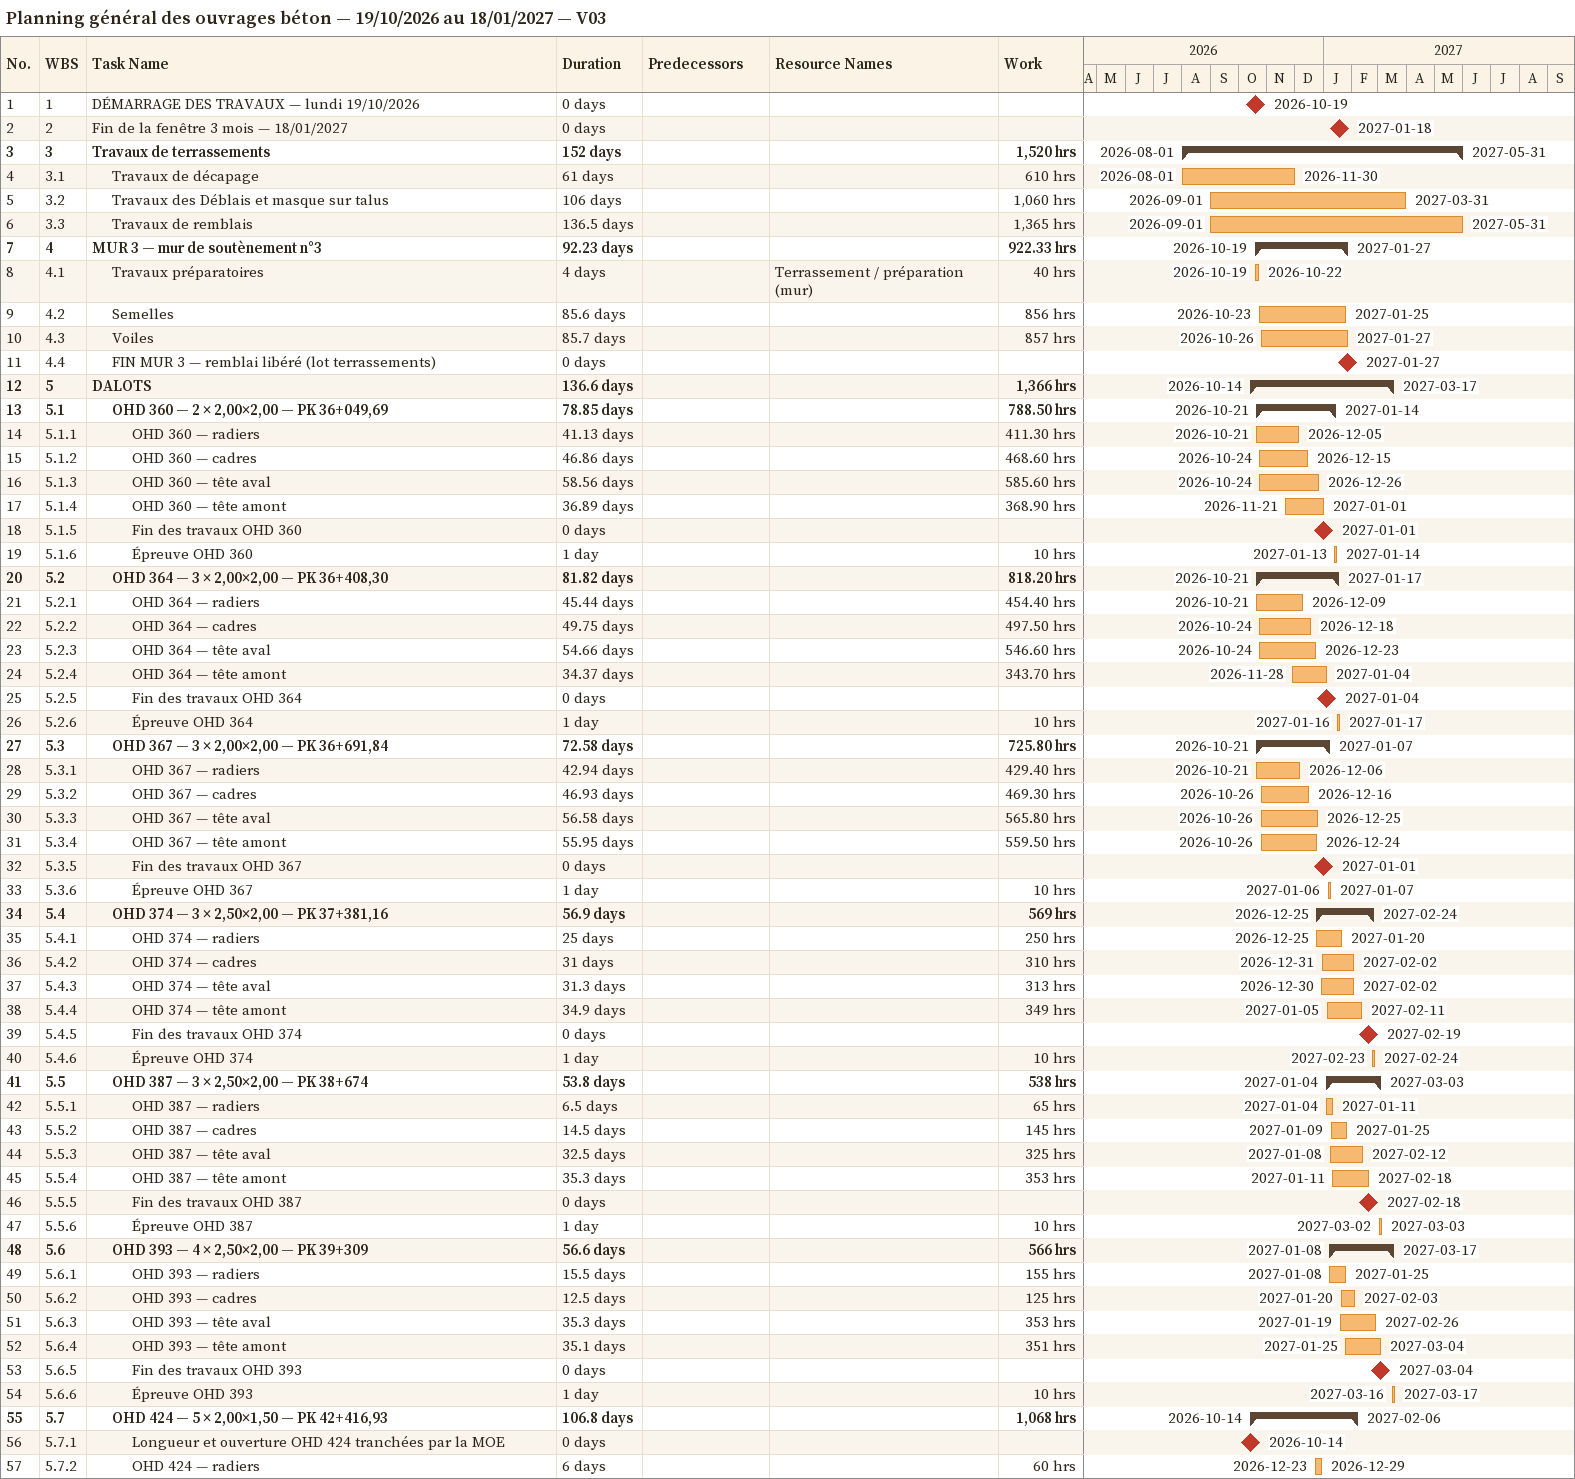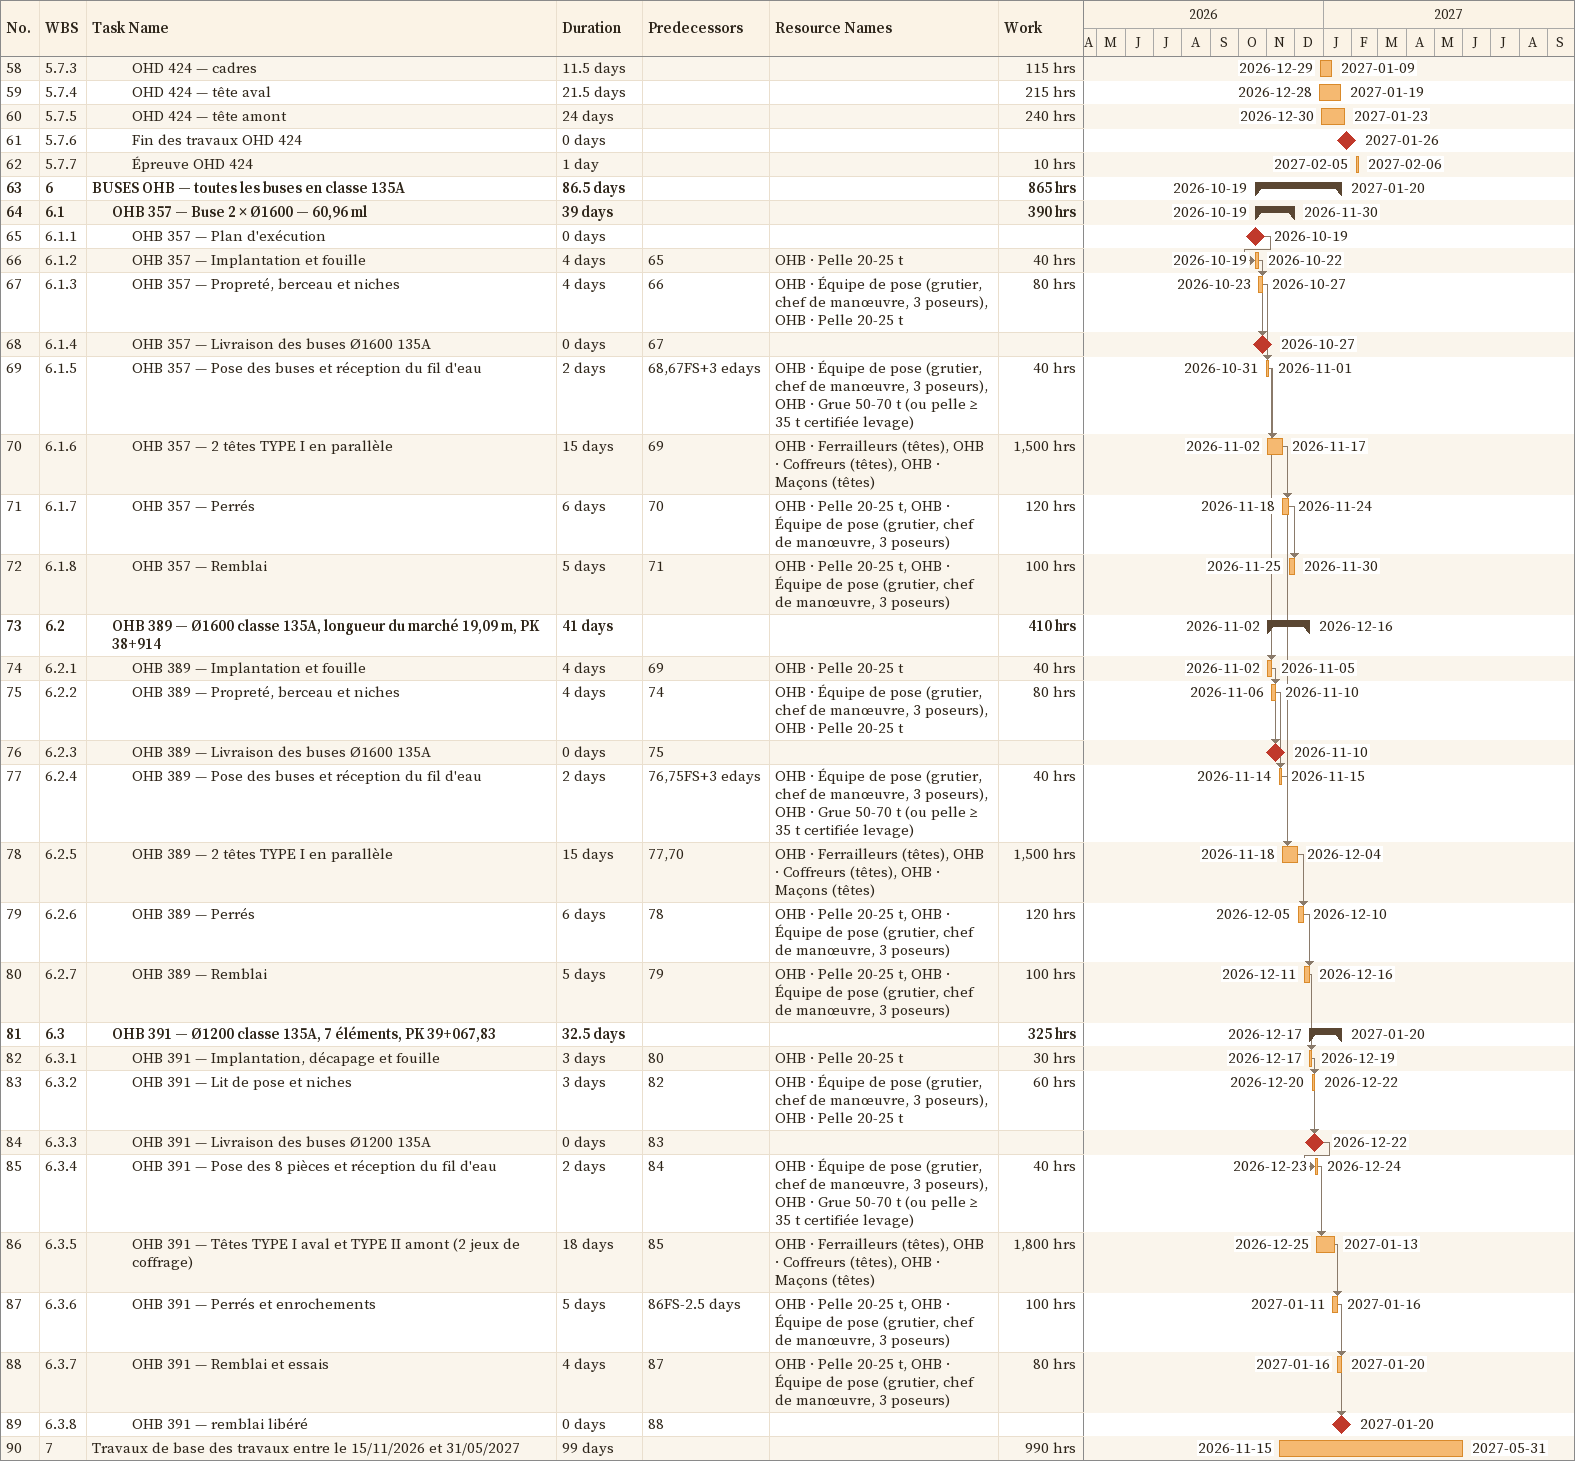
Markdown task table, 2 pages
Planning général des ouvrages béton — 19/10/2026 au 18/01/2027 — V03

| ID | WBS | Task | Duration | Start | Finish | Predecessors | Resources | Work (h) |
|---|---|---|---|---|---|---|---|---|
| 1 | 1 | DÉMARRAGE DES TRAVAUX — lundi 19/10/2026 | 0d | 2026-10-19 | 2026-10-19 |  |  |  |
| 2 | 2 | Fin de la fenêtre 3 mois — 18/01/2027 | 0d | 2027-01-18 | 2027-01-18 |  |  |  |
| 3 | 3 | **Travaux de terrassements** | 152d | 2026-08-01 | 2027-05-31 |  |  | 1520 |
| 4 | 3.1 | Travaux de décapage | 61d | 2026-08-01 | 2026-11-30 |  |  | 610 |
| 5 | 3.2 | Travaux des Déblais et masque sur talus | 106d | 2026-09-01 | 2027-03-31 |  |  | 1060 |
| 6 | 3.3 | Travaux de remblais | 136.5d | 2026-09-01 | 2027-05-31 |  |  | 1365 |
| 7 | 4 | **MUR 3 — mur de soutènement n°3** | 92.23d | 2026-10-19 | 2027-01-27 |  |  | 922.33 |
| 8 | 4.1 | Travaux préparatoires | 4d | 2026-10-19 | 2026-10-22 |  | Terrassement / préparation (mur) | 40 |
| 9 | 4.2 | Semelles | 85.6d | 2026-10-23 | 2027-01-25 |  |  | 856 |
| 10 | 4.3 | Voiles | 85.7d | 2026-10-26 | 2027-01-27 |  |  | 857 |
| 11 | 4.4 | FIN MUR 3 — remblai libéré (lot terrassements) | 0d | 2027-01-27 | 2027-01-27 |  |  |  |
| 12 | 5 | **DALOTS** | 136.6d | 2026-10-14 | 2027-03-17 |  |  | 1366 |
| 13 | 5.1 | **OHD 360 — 2 × 2,00×2,00 — PK 36+049,69** | 78.85d | 2026-10-21 | 2027-01-14 |  |  | 788.50 |
| 14 | 5.1.1 | OHD 360 — radiers | 41.13d | 2026-10-21 | 2026-12-05 |  |  | 411.30 |
| 15 | 5.1.2 | OHD 360 — cadres | 46.86d | 2026-10-24 | 2026-12-15 |  |  | 468.60 |
| 16 | 5.1.3 | OHD 360 — tête aval | 58.56d | 2026-10-24 | 2026-12-26 |  |  | 585.60 |
| 17 | 5.1.4 | OHD 360 — tête amont | 36.89d | 2026-11-21 | 2027-01-01 |  |  | 368.90 |
| 18 | 5.1.5 | Fin des travaux OHD 360 | 0d | 2027-01-01 | 2027-01-01 |  |  |  |
| 19 | 5.1.6 | Épreuve OHD 360 | 1d | 2027-01-13 | 2027-01-14 |  |  | 10 |
| 20 | 5.2 | **OHD 364 — 3 × 2,00×2,00 — PK 36+408,30** | 81.82d | 2026-10-21 | 2027-01-17 |  |  | 818.20 |
| 21 | 5.2.1 | OHD 364 — radiers | 45.44d | 2026-10-21 | 2026-12-09 |  |  | 454.40 |
| 22 | 5.2.2 | OHD 364 — cadres | 49.75d | 2026-10-24 | 2026-12-18 |  |  | 497.50 |
| 23 | 5.2.3 | OHD 364 — tête aval | 54.66d | 2026-10-24 | 2026-12-23 |  |  | 546.60 |
| 24 | 5.2.4 | OHD 364 — tête amont | 34.37d | 2026-11-28 | 2027-01-04 |  |  | 343.70 |
| 25 | 5.2.5 | Fin des travaux OHD 364 | 0d | 2027-01-04 | 2027-01-04 |  |  |  |
| 26 | 5.2.6 | Épreuve OHD 364 | 1d | 2027-01-16 | 2027-01-17 |  |  | 10 |
| 27 | 5.3 | **OHD 367 — 3 × 2,00×2,00 — PK 36+691,84** | 72.58d | 2026-10-21 | 2027-01-07 |  |  | 725.80 |
| 28 | 5.3.1 | OHD 367 — radiers | 42.94d | 2026-10-21 | 2026-12-06 |  |  | 429.40 |
| 29 | 5.3.2 | OHD 367 — cadres | 46.93d | 2026-10-26 | 2026-12-16 |  |  | 469.30 |
| 30 | 5.3.3 | OHD 367 — tête aval | 56.58d | 2026-10-26 | 2026-12-25 |  |  | 565.80 |
| 31 | 5.3.4 | OHD 367 — tête amont | 55.95d | 2026-10-26 | 2026-12-24 |  |  | 559.50 |
| 32 | 5.3.5 | Fin des travaux OHD 367 | 0d | 2027-01-01 | 2027-01-01 |  |  |  |
| 33 | 5.3.6 | Épreuve OHD 367 | 1d | 2027-01-06 | 2027-01-07 |  |  | 10 |
| 34 | 5.4 | **OHD 374 — 3 × 2,50×2,00 — PK 37+381,16** | 56.9d | 2026-12-25 | 2027-02-24 |  |  | 569 |
| 35 | 5.4.1 | OHD 374 — radiers | 25d | 2026-12-25 | 2027-01-20 |  |  | 250 |
| 36 | 5.4.2 | OHD 374 — cadres | 31d | 2026-12-31 | 2027-02-02 |  |  | 310 |
| 37 | 5.4.3 | OHD 374 — tête aval | 31.3d | 2026-12-30 | 2027-02-02 |  |  | 313 |
| 38 | 5.4.4 | OHD 374 — tête amont | 34.9d | 2027-01-05 | 2027-02-11 |  |  | 349 |
| 39 | 5.4.5 | Fin des travaux OHD 374 | 0d | 2027-02-19 | 2027-02-19 |  |  |  |
| 40 | 5.4.6 | Épreuve OHD 374 | 1d | 2027-02-23 | 2027-02-24 |  |  | 10 |
| 41 | 5.5 | **OHD 387 — 3 × 2,50×2,00 — PK 38+674** | 53.8d | 2027-01-04 | 2027-03-03 |  |  | 538 |
| 42 | 5.5.1 | OHD 387 — radiers | 6.5d | 2027-01-04 | 2027-01-11 |  |  | 65 |
| 43 | 5.5.2 | OHD 387 — cadres | 14.5d | 2027-01-09 | 2027-01-25 |  |  | 145 |
| 44 | 5.5.3 | OHD 387 — tête aval | 32.5d | 2027-01-08 | 2027-02-12 |  |  | 325 |
| 45 | 5.5.4 | OHD 387 — tête amont | 35.3d | 2027-01-11 | 2027-02-18 |  |  | 353 |
| 46 | 5.5.5 | Fin des travaux OHD 387 | 0d | 2027-02-18 | 2027-02-18 |  |  |  |
| 47 | 5.5.6 | Épreuve OHD 387 | 1d | 2027-03-02 | 2027-03-03 |  |  | 10 |
| 48 | 5.6 | **OHD 393 — 4 × 2,50×2,00 — PK 39+309** | 56.6d | 2027-01-08 | 2027-03-17 |  |  | 566 |
| 49 | 5.6.1 | OHD 393 — radiers | 15.5d | 2027-01-08 | 2027-01-25 |  |  | 155 |
| 50 | 5.6.2 | OHD 393 — cadres | 12.5d | 2027-01-20 | 2027-02-03 |  |  | 125 |
| 51 | 5.6.3 | OHD 393 — tête aval | 35.3d | 2027-01-19 | 2027-02-26 |  |  | 353 |
| 52 | 5.6.4 | OHD 393 — tête amont | 35.1d | 2027-01-25 | 2027-03-04 |  |  | 351 |
| 53 | 5.6.5 | Fin des travaux OHD 393 | 0d | 2027-03-04 | 2027-03-04 |  |  |  |
| 54 | 5.6.6 | Épreuve OHD 393 | 1d | 2027-03-16 | 2027-03-17 |  |  | 10 |
| 55 | 5.7 | **OHD 424 — 5 × 2,00×1,50 — PK 42+416,93** | 106.8d | 2026-10-14 | 2027-02-06 |  |  | 1068 |
| 56 | 5.7.1 | Longueur et ouverture OHD 424 tranchées par la MOE | 0d | 2026-10-14 | 2026-10-14 |  |  |  |
| 57 | 5.7.2 | OHD 424 — radiers | 6d | 2026-12-23 | 2026-12-29 |  |  | 60 |
| 58 | 5.7.3 | OHD 424 — cadres | 11.5d | 2026-12-29 | 2027-01-09 |  |  | 115 |
| 59 | 5.7.4 | OHD 424 — tête aval | 21.5d | 2026-12-28 | 2027-01-19 |  |  | 215 |
| 60 | 5.7.5 | OHD 424 — tête amont | 24d | 2026-12-30 | 2027-01-23 |  |  | 240 |
| 61 | 5.7.6 | Fin des travaux OHD 424 | 0d | 2027-01-26 | 2027-01-26 |  |  |  |
| 62 | 5.7.7 | Épreuve OHD 424 | 1d | 2027-02-05 | 2027-02-06 |  |  | 10 |
| 63 | 6 | **BUSES OHB — toutes les buses en classe 135A** | 86.5d | 2026-10-19 | 2027-01-20 |  |  | 865 |
| 64 | 6.1 | **OHB 357 — Buse 2 × Ø1600 — 60,96 ml** | 39d | 2026-10-19 | 2026-11-30 |  |  | 390 |
| 65 | 6.1.1 | OHB 357 — Plan d'exécution | 0d | 2026-10-19 | 2026-10-19 |  |  |  |
| 66 | 6.1.2 | OHB 357 — Implantation et fouille | 4d | 2026-10-19 | 2026-10-22 | 65 | OHB · Pelle 20-25 t | 40 |
| 67 | 6.1.3 | OHB 357 — Propreté, berceau et niches | 4d | 2026-10-23 | 2026-10-27 | 66 | OHB · Équipe de pose (grutier, chef de manœuvre, 3 poseurs), OHB · Pelle 20-25 t | 80 |
| 68 | 6.1.4 | OHB 357 — Livraison des buses Ø1600 135A | 0d | 2026-10-27 | 2026-10-27 | 67 |  |  |
| 69 | 6.1.5 | OHB 357 — Pose des buses et réception du fil d'eau | 2d | 2026-10-31 | 2026-11-01 | 68, 67FS+3ed | OHB · Équipe de pose (grutier, chef de manœuvre, 3 poseurs), OHB · Grue 50-70 t (ou pelle ≥ 35 t certifiée levage) | 40 |
| 70 | 6.1.6 | OHB 357 — 2 têtes TYPE I en parallèle | 15d | 2026-11-02 | 2026-11-17 | 69 | OHB · Ferrailleurs (têtes), OHB · Coffreurs (têtes), OHB · Maçons (têtes) | 1500 |
| 71 | 6.1.7 | OHB 357 — Perrés | 6d | 2026-11-18 | 2026-11-24 | 70 | OHB · Pelle 20-25 t, OHB · Équipe de pose (grutier, chef de manœuvre, 3 poseurs) | 120 |
| 72 | 6.1.8 | OHB 357 — Remblai | 5d | 2026-11-25 | 2026-11-30 | 71 | OHB · Pelle 20-25 t, OHB · Équipe de pose (grutier, chef de manœuvre, 3 poseurs) | 100 |
| 73 | 6.2 | **OHB 389 — Ø1600 classe 135A, longueur du marché 19,09 m, PK 38+914** | 41d | 2026-11-02 | 2026-12-16 |  |  | 410 |
| 74 | 6.2.1 | OHB 389 — Implantation et fouille | 4d | 2026-11-02 | 2026-11-05 | 69 | OHB · Pelle 20-25 t | 40 |
| 75 | 6.2.2 | OHB 389 — Propreté, berceau et niches | 4d | 2026-11-06 | 2026-11-10 | 74 | OHB · Équipe de pose (grutier, chef de manœuvre, 3 poseurs), OHB · Pelle 20-25 t | 80 |
| 76 | 6.2.3 | OHB 389 — Livraison des buses Ø1600 135A | 0d | 2026-11-10 | 2026-11-10 | 75 |  |  |
| 77 | 6.2.4 | OHB 389 — Pose des buses et réception du fil d'eau | 2d | 2026-11-14 | 2026-11-15 | 76, 75FS+3ed | OHB · Équipe de pose (grutier, chef de manœuvre, 3 poseurs), OHB · Grue 50-70 t (ou pelle ≥ 35 t certifiée levage) | 40 |
| 78 | 6.2.5 | OHB 389 — 2 têtes TYPE I en parallèle | 15d | 2026-11-18 | 2026-12-04 | 77, 70 | OHB · Ferrailleurs (têtes), OHB · Coffreurs (têtes), OHB · Maçons (têtes) | 1500 |
| 79 | 6.2.6 | OHB 389 — Perrés | 6d | 2026-12-05 | 2026-12-10 | 78 | OHB · Pelle 20-25 t, OHB · Équipe de pose (grutier, chef de manœuvre, 3 poseurs) | 120 |
| 80 | 6.2.7 | OHB 389 — Remblai | 5d | 2026-12-11 | 2026-12-16 | 79 | OHB · Pelle 20-25 t, OHB · Équipe de pose (grutier, chef de manœuvre, 3 poseurs) | 100 |
| 81 | 6.3 | **OHB 391 — Ø1200 classe 135A, 7 éléments, PK 39+067,83** | 32.5d | 2026-12-17 | 2027-01-20 |  |  | 325 |
| 82 | 6.3.1 | OHB 391 — Implantation, décapage et fouille | 3d | 2026-12-17 | 2026-12-19 | 80 | OHB · Pelle 20-25 t | 30 |
| 83 | 6.3.2 | OHB 391 — Lit de pose et niches | 3d | 2026-12-20 | 2026-12-22 | 82 | OHB · Équipe de pose (grutier, chef de manœuvre, 3 poseurs), OHB · Pelle 20-25 t | 60 |
| 84 | 6.3.3 | OHB 391 — Livraison des buses Ø1200 135A | 0d | 2026-12-22 | 2026-12-22 | 83 |  |  |
| 85 | 6.3.4 | OHB 391 — Pose des 8 pièces et réception du fil d'eau | 2d | 2026-12-23 | 2026-12-24 | 84 | OHB · Équipe de pose (grutier, chef de manœuvre, 3 poseurs), OHB · Grue 50-70 t (ou pelle ≥ 35 t certifiée levage) | 40 |
| 86 | 6.3.5 | OHB 391 — Têtes TYPE I aval et TYPE II amont (2 jeux de coffrage) | 18d | 2026-12-25 | 2027-01-13 | 85 | OHB · Ferrailleurs (têtes), OHB · Coffreurs (têtes), OHB · Maçons (têtes) | 1800 |
| 87 | 6.3.6 | OHB 391 — Perrés et enrochements | 5d | 2027-01-11 | 2027-01-16 | 86FS-2.5d | OHB · Pelle 20-25 t, OHB · Équipe de pose (grutier, chef de manœuvre, 3 poseurs) | 100 |
| 88 | 6.3.7 | OHB 391 — Remblai et essais | 4d | 2027-01-16 | 2027-01-20 | 87 | OHB · Pelle 20-25 t, OHB · Équipe de pose (grutier, chef de manœuvre, 3 poseurs) | 80 |
| 89 | 6.3.8 | OHB 391 — remblai libéré | 0d | 2027-01-20 | 2027-01-20 | 88 |  |  |
| 90 | 7 | Travaux de base des travaux entre le 15/11/2026 et 31/05/2027 | 99d | 2026-11-15 | 2027-05-31 |  |  | 990 |
